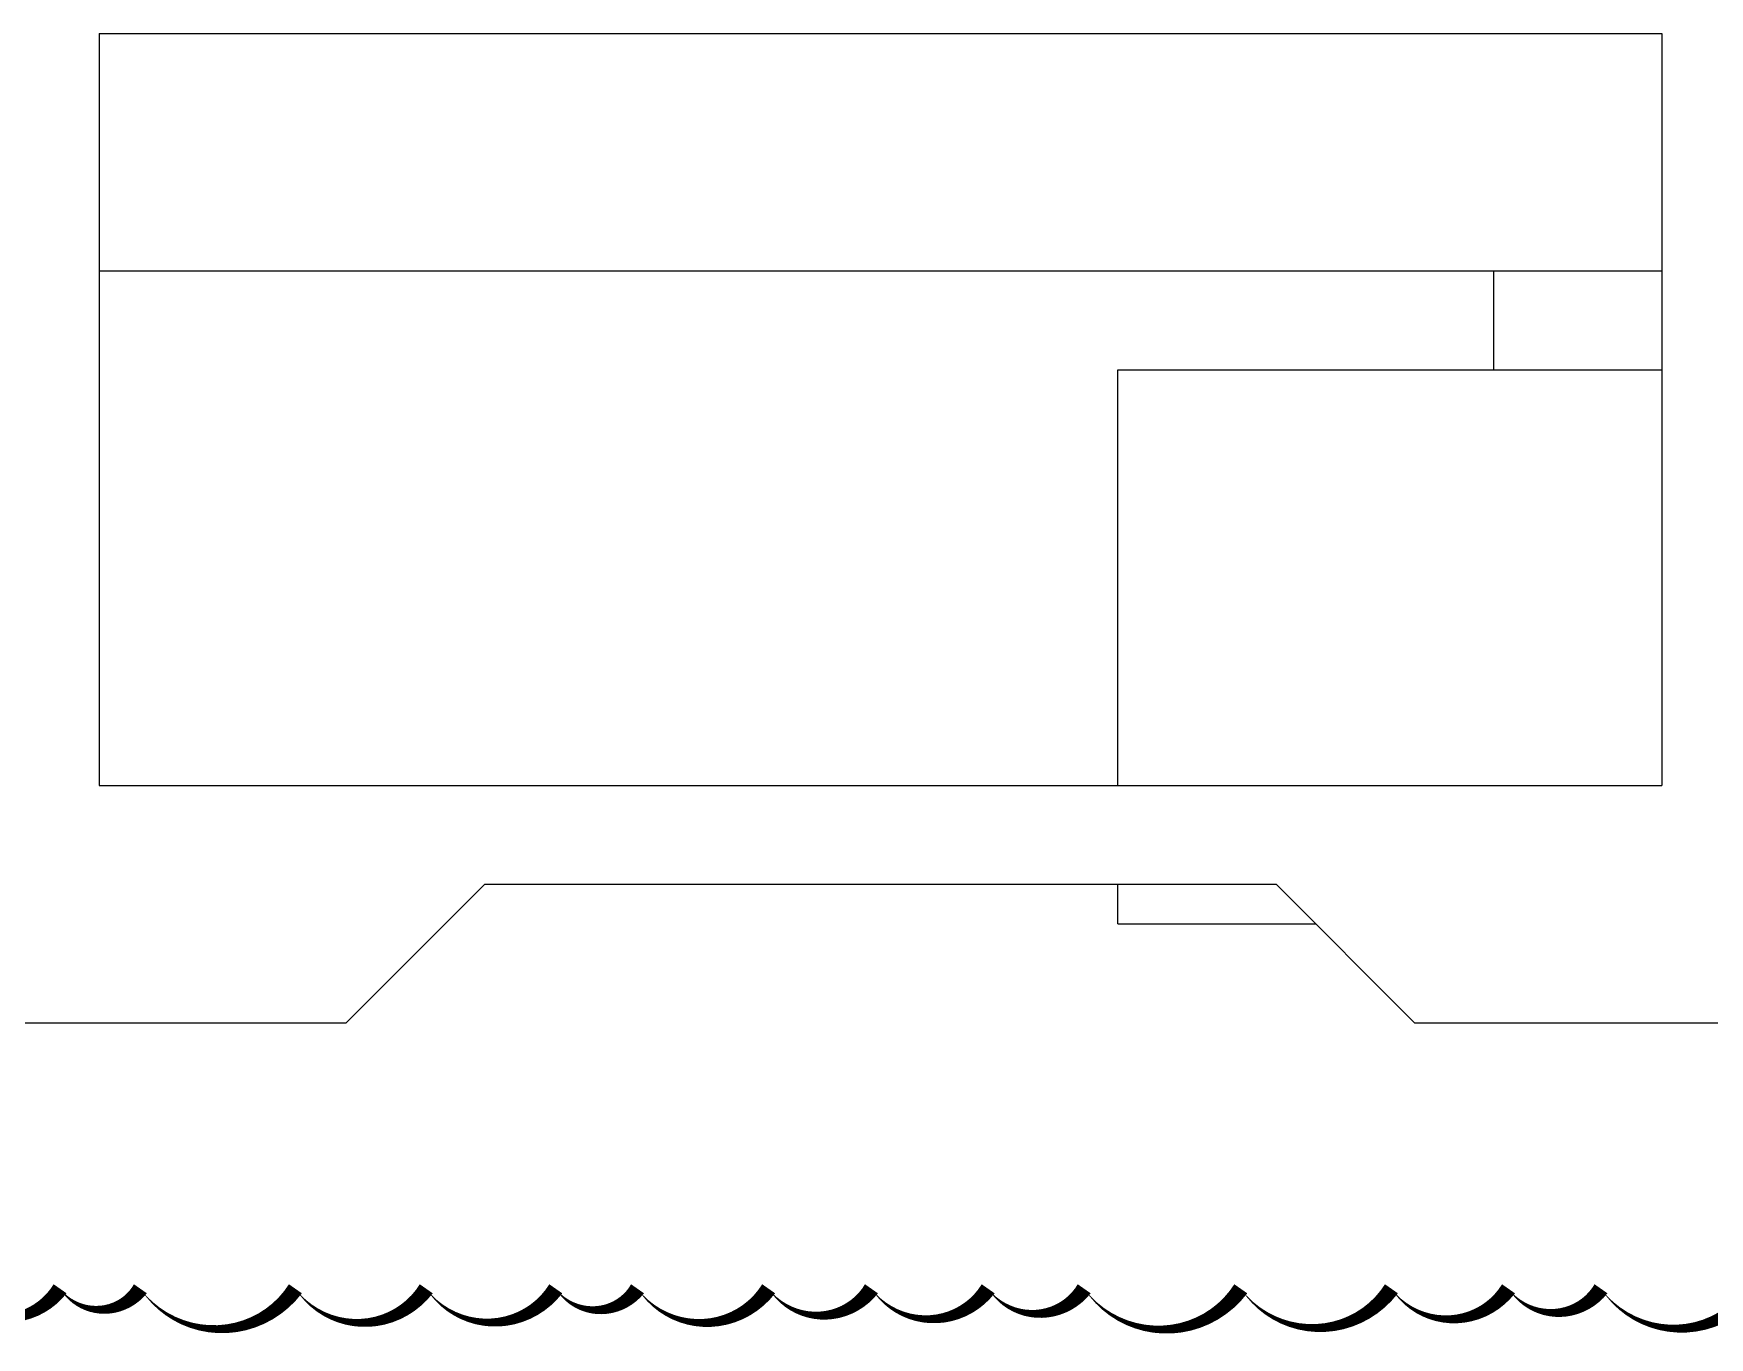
# Model space of a CAD drawing. Extents: x -18489 to 195597, y -1599 to 112111.
# Drawn here: x 3055.9 to 3479.5, y 25941.3 to 26270.8 of the extents above; entities that cross this region are included whole.
import ezdxf
from ezdxf.xclip import XClip

# ---------------------------------------------------------------- set-up
doc = ezdxf.new("R2010")
doc.units = 0
doc.header["$LTSCALE"] = 100
doc.header["$XCLIPFRAME"] = 2
doc.layers.add('188K-SM-07-F10-MECH-CR PIPE-Y2257103$0$X-S-FAB_SL ALL$0$ASP_1', color=1, linetype='Continuous')
doc.layers.add('188K-SM-07-F10-MECH-CR PIPE-Y2257103$0$X-S-FAB_SL ALL$0$ASP_8', color=8, linetype='Continuous')

# ---------------------------------------------------------------- blocks, each defined once
blk = doc.blocks.new('188K-SM-07-F10-MECH-CR PIPE-Y2257103$0$X-S-FAB_SL ALL')
at = {"layer": '188K-SM-07-F10-MECH-CR PIPE-Y2257103$0$X-S-FAB_SL ALL$0$ASP_1'}
for p, q in [((-1401.021, -73063.977), (-1006.021, -73063.977)), ((-1401.021, -73063.977), (-1401.021, -73253.977)), ((-1006.021, -73063.977), (-1006.021, -73253.977)), ((-1401.021, -73253.977), (-1006.021, -73253.977)), ((-1303.521, -73278.977), (-1338.521, -73313.977)), ((-1303.521, -73278.977), (-1103.521, -73278.977)), ((-1103.521, -73278.977), (-1068.521, -73313.977)), ((-1488.521, -73313.977), (-1338.521, -73313.977)), ((-1068.521, -73313.977), (-918.521, -73313.977))]:
    blk.add_line(p, q, dxfattribs=at)
at = {"layer": '188K-SM-07-F10-MECH-CR PIPE-Y2257103$0$X-S-FAB_SL ALL$0$ASP_8'}
for p, q in [((-1401.021, -73123.977), (-1006.021, -73123.977)), ((-1048.521, -73148.977), (-1048.521, -73123.977)), ((-1143.521, -73253.977), (-1143.521, -73148.977)), ((-1143.521, -73148.977), (-1006.021, -73148.977)), ((-1143.521, -73288.977), (-1143.521, -73278.977)), ((-1143.521, -73288.977), (-1093.521, -73288.977))]:
    blk.add_line(p, q, dxfattribs=at)
blk = doc.blocks.new('188K-SM-07-F10-MECH-CR PIPE-Y2257103')
ref = blk.add_blockref('188K-SM-07-F10-MECH-CR PIPE-Y2257103$0$X-S-FAB_SL ALL', (4473.521, 99334.763))
XClip(ref).set_block_clipping_path([(-7553.4648570136, -75341.9369645483), (24026.2025623869, -67725.7696244382)])
blk.add_lwpolyline([(3034.057, 25953.57, 0, 4, 0.5205671), (3062.667, 25953.57, 0, 4, 0.5205671), (3082.96, 25953.57, 0, 4, 0.5205671), (3122.133, 25953.57, 0, 4, 0.5205671), (3155.209, 25953.57, 0, 4, 0.5205671), (3187.944, 25953.57, 0, 4, 0.5205671), (3208.609, 25953.57, 0, 4, 0.5205671), (3241.746, 25953.57, 0, 4, 0.5205671), (3267.729, 25953.57, 0, 4, 0.5205671), (3297.225, 25953.57, 0, 4, 0.5205671), (3321.5, 25953.57, 0, 4, 0.5205671), (3361.068, 25953.57, 0, 4, 0.5205671), (3399.142, 25953.57, 0, 4, 0.5205671), (3428.733, 25953.57, 0, 4, 0.5205671), (3452.112, 25953.57, 0, 4, 0.5205671), (3490.77, 25953.57, 0, 4, 0.5205671)], format="xyseb")

msp = doc.modelspace()

# ---------------------------------------------------------------- block references
msp.add_blockref('188K-SM-07-F10-MECH-CR PIPE-Y2257103', (0, 0))

doc.saveas('drawing.dxf')
